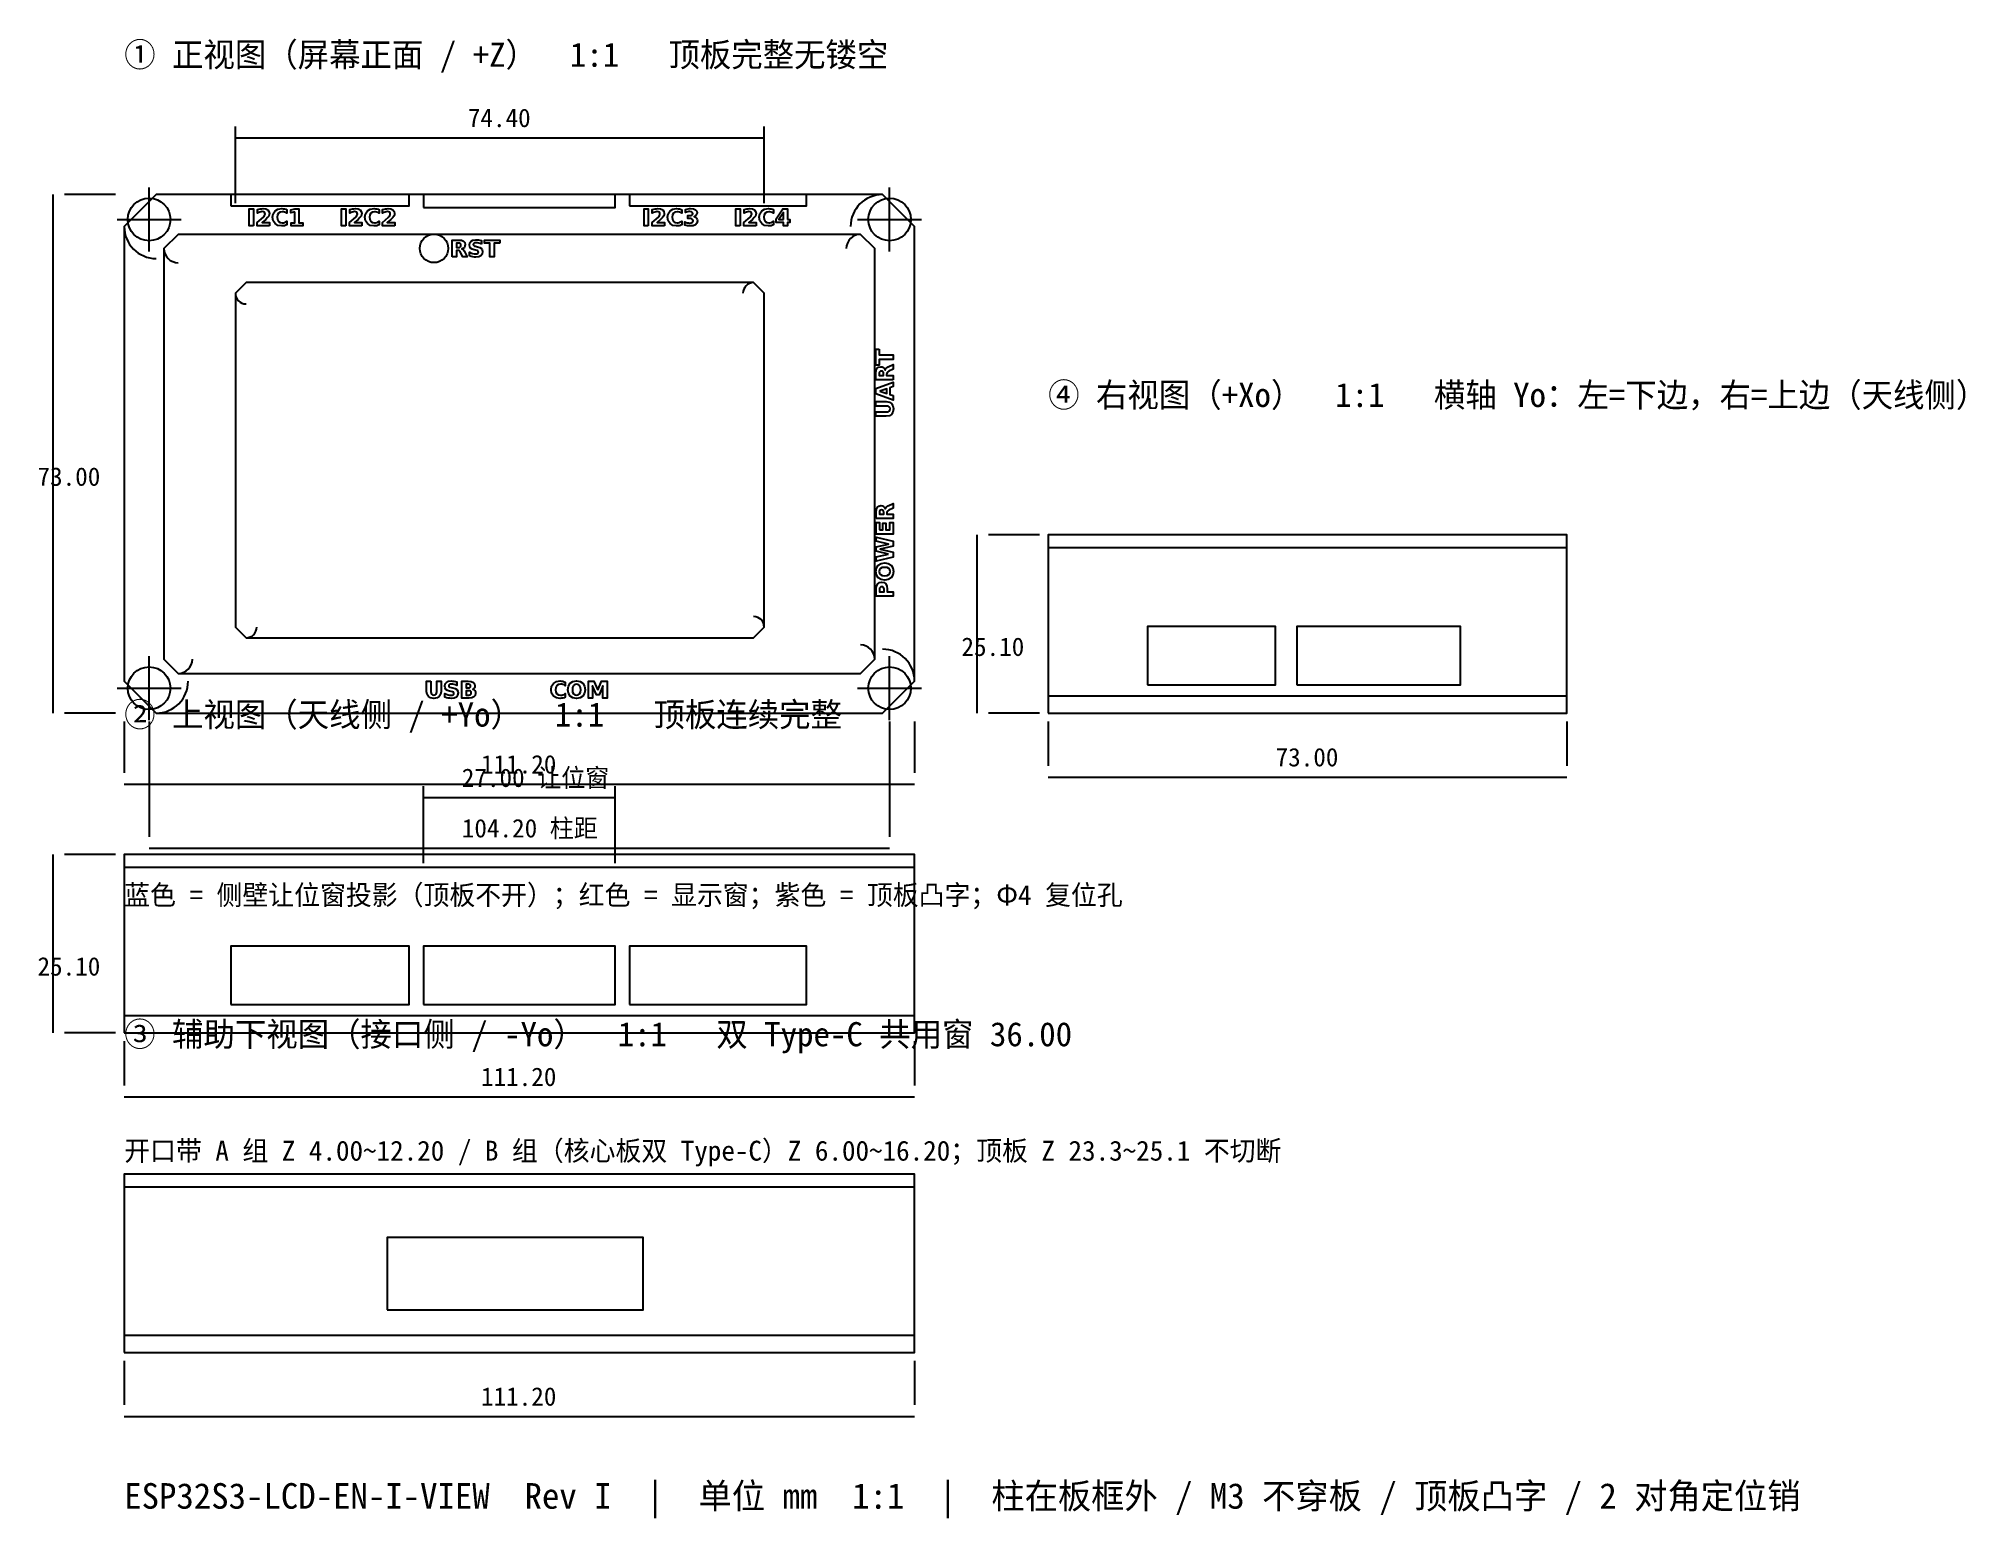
# Model space of a CAD drawing. Header units: millimetres. Extents: x -12 to 259, y -113 to 95.
import ezdxf

# ---------------------------------------------------------------- set-up
doc = ezdxf.new("R2010")
doc.units = ezdxf.units.MM
for name, color, linetype in [('ANT', 5, 'Continuous'), ('CENTER', 8, 'Continuous'), ('DIM', 4, 'Continuous'), ('HOLE', 1, 'Continuous'), ('MARK', 6, 'Continuous'), ('OUTLINE', 7, 'Continuous'), ('PCB_REF', 8, 'Continuous'), ('SLOT', 3, 'Continuous'), ('TEXT', 7, 'Continuous'), ('TOPPLATE', 5, 'Continuous'), ('WINDOW', 1, 'Continuous')]:
    doc.layers.add(name, color=color, linetype=linetype)

msp = doc.modelspace()

# ---------------------------------------------------------------- linework, layer by layer
at = {"layer": 'ANT'}
for points in [[(42.1, 71.2), (69.1, 71.2), (69.1, 73), (42.1, 73)], [(42.1, -41), (69.1, -41), (69.1, -32.8), (42.1, -32.8)]]:
    msp.add_lwpolyline(points, close=True, dxfattribs=at)
at = {"layer": 'CENTER'}
for p, q in [((3.5, 65), (3.5, 74)), ((107.7, 65), (107.7, 74)), ((-1, 69.5), (8, 69.5)), ((103.2, 69.5), (112.2, 69.5)), ((3.5, -1), (3.5, 8)), ((107.7, -1), (107.7, 8)), ((-1, 3.5), (8, 3.5)), ((103.2, 3.5), (112.2, 3.5))]:
    msp.add_line(p, q, dxfattribs=at)
for centre in [(3.5, 69.5), (107.7, 69.5), (3.5, 3.5), (107.7, 3.5)]:
    msp.add_circle(centre, 3, dxfattribs=at)
at = {"layer": 'DIM'}
for p, q in [((15.65, 71.8), (15.65, 82.6)), ((90.05, 71.8), (90.05, 82.6)), ((15.65, 81), (90.05, 81)), ((-10, 0), (-10, 73)), ((-1.2, 73), (-8.4, 73)), ((120, 0), (120, 25.1)), ((128.8, 25.1), (121.6, 25.1)), ((-1.2, 0), (-8.4, 0)), ((128.8, 0), (121.6, 0)), ((0, -1.2), (0, -8.4)), ((3.5, -1.2), (3.5, -17.4)), ((107.7, -1.2), (107.7, -17.4)), ((111.2, -1.2), (111.2, -8.4)), ((130, -1.2), (130, -7.4)), ((203, -1.2), (203, -7.4)), ((0, -10), (111.2, -10)), ((42.1, -21.1), (42.1, -10.3)), ((69.1, -21.1), (69.1, -10.3)), ((130, -9), (203, -9)), ((42.1, -11.9), (69.1, -11.9)), ((-10, -45), (-10, -19.9)), ((-1.2, -19.9), (-8.4, -19.9)), ((3.5, -19), (107.7, -19)), ((-1.2, -45), (-8.4, -45)), ((0, -46.2), (0, -52.4)), ((111.2, -46.2), (111.2, -52.4)), ((0, -54), (111.2, -54)), ((0, -91.2), (0, -97.4)), ((111.2, -91.2), (111.2, -97.4)), ((0, -99), (111.2, -99))]:
    msp.add_line(p, q, dxfattribs=at)
at = {"layer": 'HOLE'}
msp.add_circle((43.59, 65.42), 2, dxfattribs=at)
at = {"layer": 'MARK'}
for points in [[(18.179, 68.623), (17.572, 68.623), (17.572, 70.981), (18.179, 70.981)], [(20.447, 68.623), (18.733, 68.623), (18.733, 69.07), (19.594, 69.83), (19.694, 69.933), (19.764, 70.033), (19.806, 70.135), (19.82, 70.24), (19.792, 70.389), (19.708, 70.507), (19.579, 70.582), (19.412, 70.608), (19.264, 70.593), (19.101, 70.547), (18.926, 70.471), (18.74, 70.366), (18.74, 70.884), (18.944, 70.944), (19.146, 70.987), (19.344, 71.014), (19.539, 71.023), (19.915, 70.976), (20.196, 70.837), (20.372, 70.614), (20.431, 70.317), (20.406, 70.131), (20.331, 69.958), (20.177, 69.763), (19.913, 69.512), (19.409, 69.07), (20.447, 69.07)], [(22.545, 68.621), (22.36, 68.588), (22.166, 68.577), (21.638, 68.659), (21.233, 68.906), (20.975, 69.294), (20.889, 69.799), (20.975, 70.306), (21.233, 70.694), (21.638, 70.941), (22.166, 71.023), (22.36, 71.012), (22.545, 70.979), (22.723, 70.924), (22.894, 70.848), (22.894, 70.36), (22.726, 70.46), (22.561, 70.529), (22.392, 70.569), (22.215, 70.582), (21.924, 70.53), (21.703, 70.374), (21.564, 70.126), (21.517, 69.799), (21.564, 69.473), (21.703, 69.226), (21.924, 69.07), (22.215, 69.018), (22.392, 69.031), (22.561, 69.071), (22.726, 69.141), (22.894, 69.24), (22.894, 68.752), (22.723, 68.676)], [(24.017, 70.567), (23.466, 70.453), (23.466, 70.867), (24.013, 70.981), (24.591, 70.981), (24.591, 69.043), (25.128, 69.043), (25.128, 68.623), (23.48, 68.623), (23.48, 69.043), (24.017, 69.043)], [(31.169, 68.623), (30.561, 68.623), (30.561, 70.981), (31.169, 70.981)], [(33.436, 68.623), (31.723, 68.623), (31.723, 69.07), (32.583, 69.83), (32.684, 69.933), (32.754, 70.033), (32.795, 70.135), (32.809, 70.24), (32.781, 70.389), (32.698, 70.507), (32.568, 70.582), (32.402, 70.608), (32.253, 70.593), (32.09, 70.547), (31.916, 70.471), (31.729, 70.366), (31.729, 70.884), (31.933, 70.944), (32.135, 70.987), (32.333, 71.014), (32.528, 71.023), (32.904, 70.976), (33.186, 70.837), (33.362, 70.614), (33.42, 70.317), (33.395, 70.131), (33.321, 69.958), (33.166, 69.763), (32.902, 69.512), (32.399, 69.07), (33.436, 69.07)], [(35.534, 68.621), (35.349, 68.588), (35.155, 68.577), (34.627, 68.659), (34.222, 68.906), (33.964, 69.294), (33.878, 69.799), (33.964, 70.306), (34.222, 70.694), (34.627, 70.941), (35.155, 71.023), (35.349, 71.012), (35.534, 70.979), (35.712, 70.924), (35.883, 70.848), (35.883, 70.36), (35.715, 70.46), (35.55, 70.529), (35.381, 70.569), (35.204, 70.582), (34.914, 70.53), (34.692, 70.374), (34.553, 70.126), (34.507, 69.799), (34.553, 69.473), (34.692, 69.226), (34.914, 69.07), (35.204, 69.018), (35.381, 69.031), (35.55, 69.071), (35.715, 69.141), (35.883, 69.24), (35.883, 68.752), (35.712, 68.676)], [(38.059, 68.623), (36.346, 68.623), (36.346, 69.07), (37.206, 69.83), (37.307, 69.933), (37.377, 70.033), (37.418, 70.135), (37.432, 70.24), (37.404, 70.389), (37.321, 70.507), (37.191, 70.582), (37.025, 70.608), (36.876, 70.593), (36.714, 70.547), (36.539, 70.471), (36.352, 70.366), (36.352, 70.884), (36.556, 70.944), (36.758, 70.987), (36.957, 71.014), (37.151, 71.023), (37.527, 70.976), (37.809, 70.837), (37.985, 70.614), (38.043, 70.317), (38.019, 70.131), (37.944, 69.958), (37.789, 69.763), (37.525, 69.512), (37.022, 69.07), (38.059, 69.07)], [(73.747, 68.623), (73.139, 68.623), (73.139, 70.981), (73.747, 70.981)], [(76.014, 68.623), (74.301, 68.623), (74.301, 69.07), (75.161, 69.83), (75.262, 69.933), (75.332, 70.033), (75.373, 70.135), (75.387, 70.24), (75.359, 70.389), (75.276, 70.507), (75.146, 70.582), (74.98, 70.608), (74.831, 70.593), (74.669, 70.547), (74.494, 70.471), (74.307, 70.366), (74.307, 70.884), (74.511, 70.944), (74.713, 70.987), (74.912, 71.014), (75.106, 71.023), (75.482, 70.976), (75.764, 70.837), (75.94, 70.614), (75.998, 70.317), (75.973, 70.131), (75.899, 69.958), (75.744, 69.763), (75.48, 69.512), (74.977, 69.07), (76.014, 69.07)], [(78.112, 68.621), (77.927, 68.588), (77.733, 68.577), (77.206, 68.659), (76.8, 68.906), (76.542, 69.294), (76.456, 69.799), (76.542, 70.306), (76.8, 70.694), (77.206, 70.941), (77.733, 71.023), (77.927, 71.012), (78.112, 70.979), (78.29, 70.924), (78.462, 70.848), (78.462, 70.36), (78.294, 70.46), (78.128, 70.529), (77.96, 70.569), (77.782, 70.582), (77.492, 70.53), (77.271, 70.374), (77.131, 70.126), (77.085, 69.799), (77.131, 69.473), (77.271, 69.226), (77.492, 69.07), (77.782, 69.018), (77.96, 69.031), (78.128, 69.071), (78.294, 69.141), (78.462, 69.24), (78.462, 68.752), (78.29, 68.676)], [(80.537, 69.68), (80.63, 69.507), (80.661, 69.292), (80.594, 68.984), (80.392, 68.759), (80.062, 68.623), (79.609, 68.577), (79.427, 68.584), (79.245, 68.606), (79.064, 68.643), (78.884, 68.694), (78.884, 69.163), (79.054, 69.088), (79.223, 69.034), (79.39, 69.002), (79.554, 68.991), (79.767, 69.012), (79.924, 69.074), (80.021, 69.176), (80.053, 69.315), (80.02, 69.456), (79.921, 69.559), (79.758, 69.621), (79.532, 69.642), (79.289, 69.642), (79.289, 70.033), (79.544, 70.033), (79.744, 70.051), (79.885, 70.105), (79.969, 70.195), (79.998, 70.324), (79.97, 70.444), (79.888, 70.533), (79.757, 70.589), (79.581, 70.608), (79.433, 70.599), (79.284, 70.574), (79.134, 70.534), (78.985, 70.477), (78.985, 70.922), (79.165, 70.966), (79.342, 70.998), (79.518, 71.017), (79.69, 71.023), (80.091, 70.985), (80.377, 70.872), (80.548, 70.683), (80.605, 70.418), (80.578, 70.23), (80.496, 70.08), (80.361, 69.967), (80.174, 69.894), (80.384, 69.81)], [(86.653, 68.623), (86.045, 68.623), (86.045, 70.981), (86.653, 70.981)], [(88.92, 68.623), (87.206, 68.623), (87.206, 69.07), (88.067, 69.83), (88.167, 69.933), (88.238, 70.033), (88.279, 70.135), (88.293, 70.24), (88.265, 70.389), (88.182, 70.507), (88.052, 70.582), (87.885, 70.608), (87.737, 70.593), (87.574, 70.547), (87.399, 70.471), (87.213, 70.366), (87.213, 70.884), (87.417, 70.944), (87.619, 70.987), (87.817, 71.014), (88.012, 71.023), (88.388, 70.976), (88.67, 70.837), (88.845, 70.614), (88.904, 70.317), (88.879, 70.131), (88.805, 69.958), (88.65, 69.763), (88.386, 69.512), (87.882, 69.07), (88.92, 69.07)], [(91.018, 68.621), (90.833, 68.588), (90.639, 68.577), (90.111, 68.659), (89.706, 68.906), (89.448, 69.294), (89.362, 69.799), (89.448, 70.306), (89.706, 70.694), (90.111, 70.941), (90.639, 71.023), (90.833, 71.012), (91.018, 70.979), (91.196, 70.924), (91.367, 70.848), (91.367, 70.36), (91.199, 70.46), (91.034, 70.529), (90.865, 70.569), (90.688, 70.582), (90.397, 70.53), (90.176, 70.374), (90.037, 70.126), (89.99, 69.799), (90.037, 69.473), (90.176, 69.226), (90.397, 69.07), (90.688, 69.018), (90.865, 69.031), (91.034, 69.071), (91.199, 69.141), (91.367, 69.24), (91.367, 68.752), (91.196, 68.676)], [(93.339, 69.493), (93.675, 69.493), (93.675, 69.052), (93.339, 69.052), (93.339, 68.623), (92.764, 68.623), (92.764, 69.052), (91.719, 69.052), (91.719, 69.573), (92.663, 70.981), (93.339, 70.981)], [(92.764, 69.493), (92.764, 70.48), (92.098, 69.493)], [(46.145, 64.243), (46.145, 66.601), (47.073, 66.601), (47.477, 66.561), (47.756, 66.444), (47.919, 66.242), (47.973, 65.95), (47.945, 65.737), (47.86, 65.566), (47.719, 65.436), (47.52, 65.345), (47.638, 65.299), (47.743, 65.216), (47.843, 65.09), (47.943, 64.912), (48.273, 64.243), (47.626, 64.243), (47.338, 64.829), (47.251, 64.977), (47.162, 65.07), (47.058, 65.119), (46.925, 65.135), (46.753, 65.135), (46.753, 64.243)], [(47.282, 65.626), (47.345, 65.72), (47.365, 65.86), (47.345, 65.998), (47.282, 66.09), (47.173, 66.143), (47.009, 66.16), (46.753, 66.16), (46.753, 65.555), (47.009, 65.555), (47.173, 65.573)], [(50.275, 66.027), (50.083, 66.103), (49.896, 66.158), (49.717, 66.191), (49.547, 66.202), (49.358, 66.187), (49.225, 66.142), (49.147, 66.066), (49.121, 65.956), (49.139, 65.872), (49.191, 65.808), (49.29, 65.759), (49.446, 65.718), (49.705, 65.666), (50.041, 65.566), (50.264, 65.425), (50.389, 65.231), (50.43, 64.968), (50.372, 64.628), (50.199, 64.387), (49.906, 64.245), (49.492, 64.197), (49.268, 64.208), (49.042, 64.24), (48.816, 64.293), (48.591, 64.366), (48.591, 64.879), (48.813, 64.774), (49.027, 64.698), (49.234, 64.653), (49.434, 64.638), (49.61, 64.654), (49.738, 64.704), (49.818, 64.785), (49.844, 64.894), (49.826, 64.991), (49.772, 65.064), (49.665, 65.121), (49.486, 65.172), (49.25, 65.224), (48.944, 65.322), (48.733, 65.465), (48.611, 65.66), (48.57, 65.912), (48.627, 66.223), (48.797, 66.454), (49.074, 66.596), (49.451, 66.643), (49.648, 66.636), (49.851, 66.614), (50.059, 66.577), (50.275, 66.526)], [(52.855, 66.141), (52.073, 66.141), (52.073, 64.243), (51.465, 64.243), (51.465, 66.141), (50.682, 66.141), (50.682, 66.601), (52.855, 66.601)], [(106.245, 51.216), (106.245, 50.42), (108.177, 50.42), (108.177, 49.801), (106.245, 49.801), (106.245, 49.004), (105.777, 49.004), (105.777, 51.216)], [(108.177, 46.904), (105.777, 46.904), (105.777, 47.848), (105.816, 48.259), (105.936, 48.543), (106.141, 48.709), (106.439, 48.764), (106.656, 48.736), (106.829, 48.649), (106.962, 48.505), (107.055, 48.303), (107.102, 48.423), (107.186, 48.53), (107.314, 48.632), (107.495, 48.734), (108.177, 49.07), (108.177, 48.411), (107.58, 48.118), (107.429, 48.029), (107.335, 47.939), (107.285, 47.833), (107.268, 47.697), (107.268, 47.522), (108.177, 47.522)], [(108.177, 44.692), (108.177, 44.069), (105.777, 44.958), (105.777, 45.696), (108.177, 46.585), (108.177, 45.963), (107.739, 45.812), (107.739, 44.845)], [(106.769, 48.061), (106.673, 48.125), (106.531, 48.146), (106.39, 48.125), (106.296, 48.061), (106.243, 47.949), (106.225, 47.783), (106.225, 47.522), (106.841, 47.522), (106.841, 47.783), (106.823, 47.949)], [(107.215, 42.403), (107.47, 42.427), (107.641, 42.5), (107.736, 42.628), (107.768, 42.817), (107.736, 43.008), (107.641, 43.136), (107.47, 43.209), (107.215, 43.234), (105.777, 43.234), (105.777, 43.852), (107.215, 43.852), (107.66, 43.788), (107.974, 43.597), (108.161, 43.274), (108.223, 42.817), (108.161, 42.362), (107.974, 42.039), (107.66, 41.848), (107.215, 41.784), (105.777, 41.784), (105.777, 42.403)], [(106.339, 45.328), (107.294, 44.999), (107.294, 45.656)], [(105.819, 27.383), (105.819, 28.312), (105.859, 28.715), (105.976, 28.994), (106.178, 29.157), (106.47, 29.211), (106.683, 29.183), (106.854, 29.098), (106.984, 28.957), (107.075, 28.758), (107.121, 28.876), (107.204, 28.982), (107.33, 29.081), (107.508, 29.182), (108.177, 29.512), (108.177, 28.864), (107.591, 28.577), (107.443, 28.489), (107.35, 28.401), (107.301, 28.297), (107.285, 28.163), (107.285, 27.991), (108.177, 27.991), (108.177, 27.383)], [(106.7, 28.583), (106.56, 28.604), (106.422, 28.583), (106.33, 28.521), (106.277, 28.411), (106.26, 28.247), (106.26, 27.991), (106.865, 27.991), (106.865, 28.247), (106.847, 28.411), (106.794, 28.521)], [(106.279, 25.782), (106.718, 25.782), (106.718, 26.753), (107.178, 26.753), (107.178, 25.782), (107.718, 25.782), (107.718, 26.849), (108.177, 26.849), (108.177, 25.174), (105.819, 25.174), (105.819, 26.814), (106.279, 26.814)], [(107.533, 22.397), (105.819, 22.801), (105.819, 23.387), (107.533, 23.791), (105.819, 24.199), (105.819, 24.776), (108.177, 24.22), (108.177, 23.52), (106.385, 23.092), (108.177, 22.669), (108.177, 21.967), (105.819, 21.407), (105.819, 21.99)], [(106.102, 20.826), (106.489, 21.067), (107.001, 21.148), (107.511, 21.067), (107.898, 20.826), (108.142, 20.442), (108.223, 19.935), (108.142, 19.429), (107.898, 19.046), (107.511, 18.803), (107.001, 18.723), (106.489, 18.803), (106.102, 19.046), (105.858, 19.429), (105.777, 19.935), (105.858, 20.442)], [(106.423, 19.504), (106.67, 19.39), (107.001, 19.351), (107.33, 19.39), (107.577, 19.504), (107.731, 19.689), (107.782, 19.935), (107.731, 20.183), (107.577, 20.368), (107.33, 20.483), (107.001, 20.521), (106.67, 20.483), (106.423, 20.368), (106.269, 20.183), (106.218, 19.935), (106.269, 19.689)], [(105.869, 17.895), (106.02, 18.188), (106.262, 18.368), (106.588, 18.429), (106.917, 18.368), (107.159, 18.188), (107.309, 17.895), (107.359, 17.497), (107.359, 17.096), (108.177, 17.096), (108.177, 16.488), (105.819, 16.488), (105.819, 17.497)], [(106.918, 17.432), (106.897, 17.589), (106.833, 17.706), (106.729, 17.778), (106.588, 17.802), (106.449, 17.778), (106.345, 17.706), (106.281, 17.589), (106.26, 17.432), (106.26, 17.096), (106.918, 17.096)], [(43.16, 4.481), (43.16, 3.067), (43.184, 2.817), (43.256, 2.649), (43.382, 2.555), (43.568, 2.524), (43.755, 2.555), (43.881, 2.649), (43.953, 2.817), (43.976, 3.067), (43.976, 4.481), (44.584, 4.481), (44.584, 3.067), (44.521, 2.631), (44.333, 2.322), (44.016, 2.138), (43.568, 2.077), (43.12, 2.138), (42.803, 2.322), (42.615, 2.631), (42.553, 3.067), (42.553, 4.481)], [(46.627, 3.983), (46.44, 4.038), (46.26, 4.071), (46.091, 4.082), (45.901, 4.067), (45.769, 4.022), (45.691, 3.946), (45.665, 3.836), (45.682, 3.752), (45.735, 3.688), (45.834, 3.639), (45.99, 3.598), (46.249, 3.546), (46.585, 3.446), (46.807, 3.305), (46.932, 3.111), (46.974, 2.848), (46.916, 2.508), (46.742, 2.267), (46.45, 2.125), (46.035, 2.077), (45.811, 2.088), (45.586, 2.12), (45.36, 2.173), (45.134, 2.246), (45.134, 2.759), (45.356, 2.654), (45.571, 2.578), (45.778, 2.533), (45.977, 2.518), (46.153, 2.534), (46.282, 2.584), (46.361, 2.665), (46.388, 2.774), (46.37, 2.871), (46.316, 2.944), (46.208, 3.001), (46.029, 3.052), (45.794, 3.104), (45.488, 3.202), (45.276, 3.345), (45.154, 3.54), (45.113, 3.792), (45.17, 4.103), (45.341, 4.334), (45.618, 4.476), (45.994, 4.523), (46.192, 4.516), (46.394, 4.494), (46.603, 4.457), (46.819, 4.406), (46.819, 3.907)], [(49.34, 3.174), (49.421, 3.004), (49.447, 2.799), (49.39, 2.501), (49.217, 2.29), (48.926, 2.165), (48.516, 2.123), (47.507, 2.123), (47.507, 4.481), (48.42, 4.481), (48.843, 4.443), (49.131, 4.332), (49.296, 4.139), (49.351, 3.857), (49.331, 3.698), (49.271, 3.564), (49.172, 3.459), (49.037, 3.385), (49.211, 3.304)], [(48.669, 3.631), (48.725, 3.709), (48.743, 3.817), (48.725, 3.924), (48.669, 4.003), (48.577, 4.051), (48.451, 4.067), (48.115, 4.067), (48.115, 3.568), (48.451, 3.568), (48.577, 3.583)], [(48.747, 2.614), (48.816, 2.711), (48.84, 2.848), (48.817, 2.982), (48.748, 3.077), (48.633, 3.135), (48.472, 3.154), (48.115, 3.154), (48.115, 2.537), (48.472, 2.537), (48.632, 2.556)], [(61.894, 2.176), (61.716, 2.121), (61.531, 2.088), (61.337, 2.077), (60.809, 2.159), (60.404, 2.406), (60.146, 2.794), (60.06, 3.299), (60.146, 3.806), (60.404, 4.194), (60.809, 4.441), (61.337, 4.523), (61.531, 4.512), (61.716, 4.479), (61.894, 4.424), (62.065, 4.348), (62.065, 3.86), (61.897, 3.96), (61.732, 4.029), (61.563, 4.069), (61.386, 4.082), (61.095, 4.03), (60.874, 3.874), (60.735, 3.626), (60.688, 3.299), (60.735, 2.973), (60.874, 2.726), (61.095, 2.57), (61.386, 2.518), (61.563, 2.531), (61.732, 2.571), (61.897, 2.641), (62.065, 2.74), (62.065, 2.252)], [(64.536, 4.198), (64.778, 3.811), (64.858, 3.299), (64.778, 2.789), (64.536, 2.402), (64.152, 2.158), (63.646, 2.077), (63.14, 2.158), (62.756, 2.402), (62.514, 2.789), (62.433, 3.299), (62.514, 3.811), (62.756, 4.198), (63.14, 4.442), (63.646, 4.523), (64.152, 4.442)], [(63.215, 3.877), (63.1, 3.63), (63.061, 3.299), (63.1, 2.97), (63.215, 2.723), (63.399, 2.569), (63.646, 2.518), (63.893, 2.569), (64.078, 2.723), (64.193, 2.97), (64.231, 3.299), (64.193, 3.63), (64.078, 3.877), (63.893, 4.031), (63.646, 4.082), (63.399, 4.031)], [(66.628, 3.219), (67.168, 4.481), (67.94, 4.481), (67.94, 2.123), (67.366, 2.123), (67.366, 3.847), (66.823, 2.576), (66.437, 2.576), (65.894, 3.847), (65.894, 2.123), (65.318, 2.123), (65.318, 4.481), (66.092, 4.481)]]:
    msp.add_lwpolyline(points, close=True, dxfattribs=at)
at = {"layer": 'OUTLINE'}
for points in [[(4.5, 0), (106.7, 0), (111.2, 4.5), (111.2, 68.5), (106.7, 73), (4.5, 73), (0, 68.5), (0, 4.5)], [(130, 0), (203, 0), (203, 25.1), (130, 25.1)], [(0, -45), (111.2, -45), (111.2, -19.9), (0, -19.9)], [(0, -90), (111.2, -90), (111.2, -64.9), (0, -64.9)]]:
    msp.add_lwpolyline(points, close=True, dxfattribs=at)
for centre, start, end in [((106.7, 68.5), 90, 180), ((4.5, 68.5), 180, 270), ((106.7, 4.5), 0, 90), ((4.5, 4.5), 270, 360)]:
    msp.add_arc(centre, 4.5, start, end, dxfattribs=at)
at = {"layer": 'PCB_REF'}
msp.add_lwpolyline([(7.6, 5.6), (103.6, 5.6), (105.6, 7.6), (105.6, 65.4), (103.6, 67.4), (7.6, 67.4), (5.6, 65.4), (5.6, 7.6)], close=True, dxfattribs=at)
for centre, start, end in [((7.6, 65.4), 180, 270), ((103.6, 65.4), 90, 180), ((103.6, 7.6), 0, 90), ((7.6, 7.6), 270, 360)]:
    msp.add_arc(centre, 2, start, end, dxfattribs=at)
at = {"layer": 'SLOT'}
for points in [[(15, 71.4), (40.1, 71.4), (40.1, 73), (15, 73)], [(71.1, 71.4), (96, 71.4), (96, 73), (71.1, 73)], [(144, 4), (162, 4), (162, 12.2), (144, 12.2)], [(165, 4), (188, 4), (188, 12.2), (165, 12.2)], [(15, -41), (40.1, -41), (40.1, -32.8), (15, -32.8)], [(71.1, -41), (96, -41), (96, -32.8), (71.1, -32.8)], [(37, -84), (73, -84), (73, -73.8), (37, -73.8)]]:
    msp.add_lwpolyline(points, close=True, dxfattribs=at)
at = {"layer": 'TOPPLATE'}
for p, q in [((130, 23.3), (203, 23.3)), ((0, -21.7), (111.2, -21.7)), ((0, -66.7), (111.2, -66.7))]:
    msp.add_line(p, q, dxfattribs=at)
for points in [[(130, 23.3), (203, 23.3), (203, 25.1), (130, 25.1)], [(130, 0), (203, 0), (203, 2.4), (130, 2.4)], [(0, -21.7), (111.2, -21.7), (111.2, -19.9), (0, -19.9)], [(0, -45), (111.2, -45), (111.2, -42.6), (0, -42.6)], [(0, -66.7), (111.2, -66.7), (111.2, -64.9), (0, -64.9)], [(0, -90), (111.2, -90), (111.2, -87.6), (0, -87.6)]]:
    msp.add_lwpolyline(points, close=True, dxfattribs=at)
at = {"layer": 'WINDOW'}
msp.add_lwpolyline([(17.15, 10.6), (88.55, 10.6), (90.05, 12.1), (90.05, 59.1), (88.55, 60.6), (17.15, 60.6), (15.65, 59.1), (15.65, 12.1)], close=True, dxfattribs=at)
for centre, start, end in [((88.55, 59.1), 90, 180), ((17.15, 59.1), 180, 270), ((88.55, 12.1), 0, 90), ((17.15, 12.1), 270, 360)]:
    msp.add_arc(centre, 1.5, start, end, dxfattribs=at)

# ---------------------------------------------------------------- texts
at = {"layer": 'DIM'}
for s, p in [('74.40', (48.35, 82.5)), ('73.00', (-12.2, 32)), ('25.10', (117.8, 8.05)), ('73.00', (162, -7.5)), ('27.00 让位窗', (47.5, -10.4)), ('111.20', (50.2, -8.5)), ('104.20 柱距', (47.5, -17.5)), ('25.10', (-12.2, -36.95)), ('111.20', (50.2, -52.5)), ('111.20', (50.2, -97.5))]:
    msp.add_text(s, height=2.6, dxfattribs=at).set_placement(p)
at = {"layer": 'TEXT'}
for s, height, p in [('① 正视图（屏幕正面 / +Z）  1:1   顶板完整无镂空', 3.4, (0, 91)), ('④ 右视图（+Xo）  1:1   横轴 Yo：左=下边，右=上边（天线侧）', 3.4, (130, 43.1)), ('② 上视图（天线侧 / +Yo）  1:1   顶板连续完整', 3.4, (0, -1.9)), ('蓝色 = 侧壁让位窗投影（顶板不开）；红色 = 显示窗；紫色 = 顶板凸字；Φ4 复位孔', 2.8, (0, -27)), ('③ 辅助下视图（接口侧 / -Yo）  1:1   双 Type-C 共用窗 36.00', 3.4, (0, -46.9)), ('开口带 A 组 Z 4.00~12.20 / B 组（核心板双 Type-C）Z 6.00~16.20；顶板 Z 23.3~25.1 不切断', 2.8, (0, -63)), ('ESP32S3-LCD-EN-I-VIEW  Rev I  |  单位 mm  1:1  |  柱在板框外 / M3 不穿板 / 顶板凸字 / 2 对角定位销', 3.6, (0, -112))]:
    msp.add_text(s, height=height, dxfattribs=at).set_placement(p)

doc.saveas('drawing.dxf')
